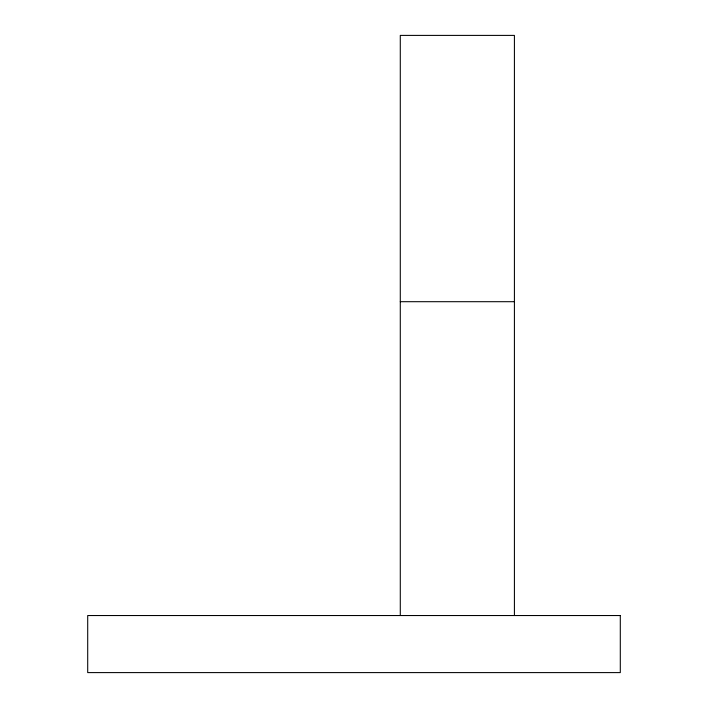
<?xml version="1.0" encoding="UTF-8"?>
<svg xmlns="http://www.w3.org/2000/svg" width="708" height="708" viewBox="0 0 708 708"><rect width="100%" height="100%" fill="white"/><g stroke="black" fill="none" stroke-linecap="round" stroke-linejoin="round"><path stroke-width="1.06" d="M400.286 301.696L514.415 301.696M514.415 615.535L514.415 35.4L400.286 35.4L400.286 615.535M620.297 615.535L87.703 615.535L87.703 672.6L620.297 672.6L620.297 615.535"/></g></svg>
